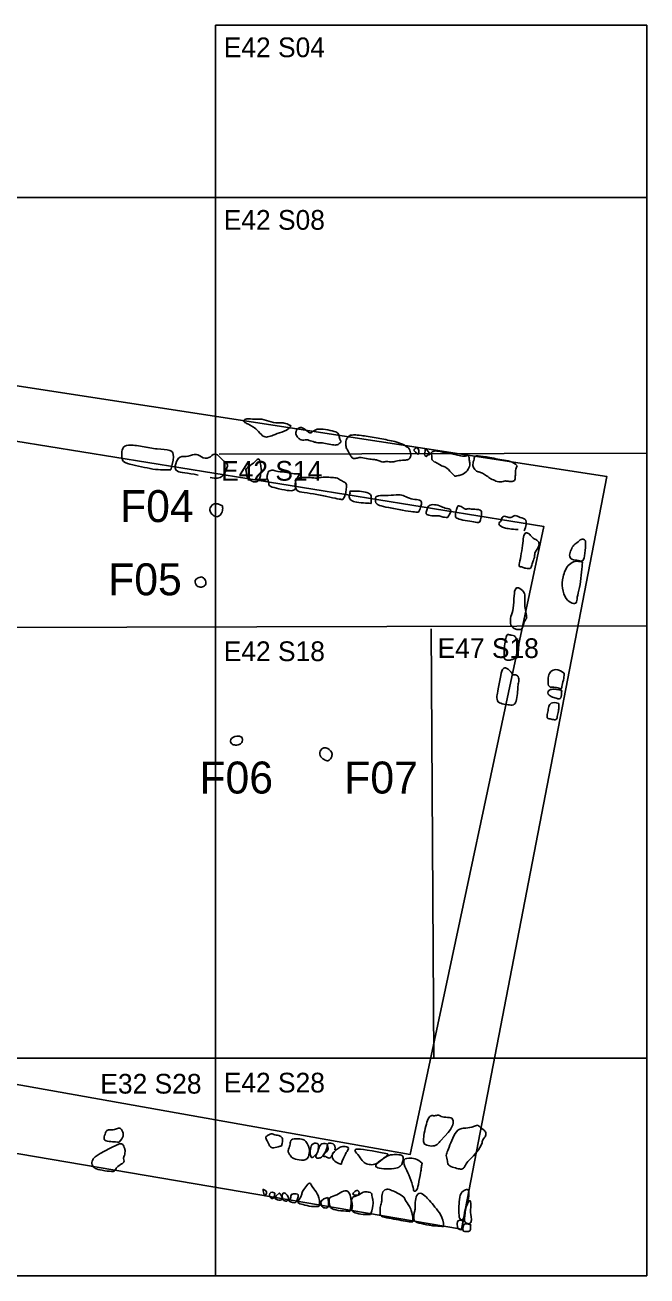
# Model space of a CAD drawing. Extents: x -4.5 to 52, y -33.2 to -4.
# Drawn here: x 37.54 to 51.95, y -33.02 to -4.02 of the extents above; entities that cross this region are included whole.
import ezdxf

# ---------------------------------------------------------------- set-up
doc = ezdxf.new("R2010")
doc.units = 0
for name, color, linetype in [('Building Outline', 7, 'Continuous'), ('Depression Features', 7, 'Continuous'), ('Feature Numbers', 7, 'Continuous'), ('Grid Coordinates', 7, 'Continuous'), ('Quadrat Outlines', 7, 'Continuous'), ('Stone Foundation', 7, 'Continuous')]:
    doc.layers.add(name, color=color, linetype=linetype)

msp = doc.modelspace()

# ---------------------------------------------------------------- linework, layer by layer
at = {"layer": 'Building Outline'}
for points in [[(24.528, -10.417), (51.019, -14.487), (47.649, -31.94), (21.682, -27.52)], [(25.839, -11.815), (49.559, -15.648), (46.463, -30.204), (23.467, -26.11)]]:
    msp.add_lwpolyline(points, close=True, dxfattribs=at)
at = {"layer": 'Depression Features'}
for points in [[(42.113, -15.17), (41.946, -15.083), (41.846, -15.166), (41.804, -15.27), (41.863, -15.362), (41.954, -15.441), (42.063, -15.395), (42.125, -15.279), (42.113, -15.17), (42.113, -15.17), (42.113, -15.17)], [(41.623, -16.815), (41.497, -16.833), (41.454, -16.953), (41.538, -17.057), (41.655, -17.057), (41.744, -16.996), (41.716, -16.861), (41.623, -16.815), (41.623, -16.815), (41.623, -16.815)], [(42.57, -20.538), (42.489, -20.479), (42.315, -20.538), (42.278, -20.641), (42.354, -20.719), (42.476, -20.719), (42.584, -20.667), (42.57, -20.538), (42.57, -20.538), (42.57, -20.538)], [(44.649, -20.886), (44.558, -20.766), (44.426, -20.766), (44.342, -20.888), (44.401, -21.025), (44.531, -21.082), (44.582, -21.082), (44.658, -20.984), (44.649, -20.886), (44.649, -20.886), (44.649, -20.886)]]:
    msp.add_open_spline(points, degree=3, dxfattribs=at)
at = {"layer": 'Quadrat Outlines'}
for p, q in [((41.951, -4.023), (51.951, -4.023)), ((51.951, -8.023), (51.951, -4.023)), ((21.951, -8.023), (51.951, -8.023)), ((41.951, -8.023), (41.951, -33.023)), ((51.951, -8.023), (51.951, -33.023)), ((42.037, -13.973), (51.951, -13.949)), ((21.951, -18.023), (51.951, -17.949)), ((46.951, -18.023), (47.014, -27.97)), ((16.951, -27.97), (51.951, -27.97))]:
    msp.add_line(p, q, dxfattribs=at)
for points in [[(41.951, -8.023), (41.951, -4.023), (41.951, -4.023), (41.951, -4.023)], [(51.951, -33.023), (51.951, -33.023), (16.951, -33.023), (16.951, -33.023), (16.951, -18.023), (16.951, -18.023), (21.951, -18.023), (21.951, -8.023), (21.951, -8.023)]]:
    msp.add_lwpolyline(points, dxfattribs=at)
at = {"layer": 'Stone Foundation'}
for points in [[(43.703, -13.313), (43.562, -13.236), (43.45, -13.257), (43.25, -13.236), (43.009, -13.143), (42.866, -13.174), (42.656, -13.132), (42.592, -13.199), (42.619, -13.238), (42.723, -13.278), (42.791, -13.325), (42.875, -13.367), (43.02, -13.529), (43.097, -13.585), (43.215, -13.562), (43.36, -13.498), (43.624, -13.421), (43.703, -13.313), (43.703, -13.313), (43.703, -13.313)], [(44.86, -13.689), (44.816, -13.587), (44.816, -13.489), (44.725, -13.444), (44.49, -13.398), (44.297, -13.377), (44.181, -13.467), (44.135, -13.491), (44.083, -13.44), (43.938, -13.329), (43.834, -13.384), (43.799, -13.504), (43.853, -13.583), (43.911, -13.633), (43.967, -13.656), (44.033, -13.635), (44.097, -13.635), (44.145, -13.67), (44.216, -13.67), (44.282, -13.709), (44.357, -13.709), (44.442, -13.709), (44.631, -13.747), (44.76, -13.77), (44.824, -13.722), (44.86, -13.689), (44.86, -13.689), (44.86, -13.689)], [(46.373, -13.793), (46.253, -13.712), (46.026, -13.658), (45.68, -13.595), (45.287, -13.527), (45.169, -13.527), (45.069, -13.527), (45.022, -13.574), (44.972, -13.649), (44.972, -13.712), (44.972, -13.822), (45.026, -13.896), (45.092, -14.025), (45.14, -14.089), (45.242, -14.06), (45.31, -14.04), (45.499, -14.091), (45.62, -14.091), (45.698, -14.11), (45.792, -14.141), (45.821, -14.164), (45.921, -14.131), (46.027, -14.162), (46.091, -14.141), (46.249, -14.11), (46.394, -14.11), (46.442, -14.085), (46.485, -14.009), (46.465, -13.938), (46.465, -13.876), (46.421, -13.824), (46.373, -13.793), (46.373, -13.793), (46.373, -13.793)], [(40.915, -14.334), (41.024, -13.96), (40.915, -13.862), (40.61, -13.862), (40.253, -13.793), (39.901, -13.735), (39.78, -13.833), (39.78, -13.989), (39.78, -14.156), (40.028, -14.219), (40.304, -14.277), (40.569, -14.334), (40.788, -14.334), (40.915, -14.334), (40.915, -14.334), (40.915, -14.334)], [(46.643, -13.982), (46.676, -13.932), (46.656, -13.846), (46.61, -13.807), (46.56, -13.863), (46.539, -13.884), (46.591, -13.923), (46.622, -13.963), (46.643, -13.982), (46.643, -13.982), (46.643, -13.982)], [(46.909, -13.984), (46.909, -13.93), (46.816, -13.819), (46.816, -13.871), (46.797, -13.934), (46.797, -14.004), (46.849, -14.044), (46.849, -13.994), (46.909, -13.984), (46.909, -13.984), (46.909, -13.984)], [(47.802, -13.99), (47.729, -14.046), (47.513, -13.977), (47.264, -13.934), (47.063, -13.886), (46.965, -13.911), (46.942, -13.95), (46.975, -14.015), (46.95, -14.065), (46.992, -14.139), (47.096, -14.179), (47.227, -14.266), (47.299, -14.266), (47.472, -14.465), (47.519, -14.488), (47.571, -14.461), (47.663, -14.461), (47.798, -14.361), (47.856, -14.22), (47.831, -14.123), (47.831, -14.042), (47.802, -13.99), (47.802, -13.99), (47.802, -13.99)], [(41.828, -14.51), (42.109, -14.579), (42.215, -14.281), (42.249, -14.197), (42.116, -14.128), (41.948, -13.911), (41.849, -14.044), (41.663, -14.09), (41.508, -13.932), (41.324, -14.042), (41.106, -14.003), (41.021, -14.186), (40.989, -14.406), (41.293, -14.403), (41.551, -14.455)], [(43.013, -14.328), (42.977, -14.053), (42.923, -14.085), (42.804, -14.208), (42.632, -14.315), (42.669, -14.363), (42.669, -14.52), (42.802, -14.617), (42.929, -14.617), (42.992, -14.524), (42.992, -14.417), (43.02, -14.341), (43.013, -14.328), (43.013, -14.328), (43.013, -14.328)], [(48.94, -14.239), (48.855, -14.137), (48.578, -14.106), (48.213, -14.029), (47.957, -14), (47.957, -14.044), (47.912, -14.195), (47.912, -14.28), (48.009, -14.382), (48.065, -14.382), (48.175, -14.424), (48.198, -14.465), (48.269, -14.484), (48.302, -14.534), (48.362, -14.559), (48.427, -14.579), (48.472, -14.611), (48.566, -14.611), (48.616, -14.611), (48.666, -14.584), (48.755, -14.609), (48.859, -14.609), (48.9, -14.552), (48.9, -14.465), (48.9, -14.347), (48.94, -14.239), (48.94, -14.239), (48.94, -14.239)], [(43.898, -14.429), (43.7, -14.429), (43.622, -14.382), (43.375, -14.382), (43.291, -14.333), (43.17, -14.361), (43.17, -14.408), (43.127, -14.522), (43.183, -14.587), (43.183, -14.643), (43.183, -14.714), (43.338, -14.757), (43.637, -14.821), (43.777, -14.821), (43.814, -14.748), (43.814, -14.645), (43.786, -14.576), (43.855, -14.516), (43.898, -14.429), (43.898, -14.429), (43.898, -14.429)], [(44.899, -15.024), (44.967, -14.925), (44.967, -14.832), (45, -14.716), (44.974, -14.63), (44.868, -14.591), (44.782, -14.518), (44.658, -14.518), (44.492, -14.488), (44.307, -14.539), (44.143, -14.511), (44.012, -14.511), (43.848, -14.511), (43.797, -14.602), (43.797, -14.806), (43.921, -14.856), (44.214, -14.884), (44.541, -14.952), (44.8, -15.013), (44.899, -15.024), (44.899, -15.024), (44.899, -15.024)], [(45.555, -15.112), (45.555, -14.987), (45.577, -14.914), (45.475, -14.858), (45.282, -14.826), (45.137, -14.826), (45.054, -14.826), (45.077, -14.866), (45.049, -14.914), (45.049, -15.013), (45.129, -15.071), (45.314, -15.101), (45.555, -15.112), (45.555, -15.112), (45.555, -15.112)], [(46.657, -15.316), (46.765, -15.079), (46.685, -15.026), (46.532, -15.026), (46.356, -14.959), (46.244, -14.897), (46.033, -14.929), (45.736, -14.929), (45.656, -14.952), (45.656, -15.036), (45.656, -15.095), (45.725, -15.163), (45.945, -15.206), (46.3, -15.277), (46.547, -15.312), (46.657, -15.316), (46.657, -15.316), (46.657, -15.316)], [(47.339, -15.435), (47.428, -15.282), (47.387, -15.234), (47.275, -15.234), (47.154, -15.163), (46.973, -15.129), (46.879, -15.166), (46.846, -15.269), (46.814, -15.366), (46.92, -15.4), (47.081, -15.4), (47.15, -15.4), (47.26, -15.445), (47.339, -15.435), (47.339, -15.435), (47.339, -15.435)], [(48.116, -15.295), (48.082, -15.25), (47.938, -15.25), (47.869, -15.25), (47.826, -15.222), (47.746, -15.265), (47.677, -15.196), (47.555, -15.153), (47.555, -15.217), (47.507, -15.359), (47.507, -15.443), (47.613, -15.491), (47.852, -15.525), (48.03, -15.559), (48.078, -15.559), (48.114, -15.428), (48.116, -15.295), (48.116, -15.295), (48.116, -15.295)], [(49.103, -15.749), (49.153, -15.643), (49.181, -15.462), (49, -15.449), (48.894, -15.363), (48.793, -15.467), (48.704, -15.414), (48.587, -15.401), (48.587, -15.516), (48.477, -15.582), (48.632, -15.696), (48.802, -15.706), (48.964, -15.721)], [(49.354, -16.257), (49.47, -16.093), (49.442, -15.977), (49.352, -15.945), (49.279, -15.895), (49.229, -15.813), (49.139, -15.781), (49.098, -15.835), (49.072, -16.024), (49.04, -16.27), (48.994, -16.524), (48.971, -16.582), (49.068, -16.582), (49.141, -16.625), (49.216, -16.625), (49.263, -16.625), (49.289, -16.515), (49.319, -16.414), (49.343, -16.384), (49.354, -16.257), (49.354, -16.257), (49.354, -16.257)], [(50.53, -15.982), (50.447, -15.899), (50.345, -16.027), (50.25, -16.065), (50.19, -16.186), (50.141, -16.315), (50.186, -16.428), (50.379, -16.428), (50.473, -16.477), (50.519, -16.288), (50.53, -15.982), (50.53, -15.982), (50.53, -15.982)], [(50.454, -16.477), (50.333, -16.432), (50.125, -16.481), (49.982, -16.829), (49.982, -17.079), (50.065, -17.343), (50.228, -17.438), (50.326, -17.438), (50.326, -17.306), (50.39, -17.067), (50.432, -16.78), (50.454, -16.477), (50.454, -16.477), (50.454, -16.477)], [(49.119, -17.498), (49.119, -17.288), (49.142, -17.198), (48.992, -17.062), (48.897, -17.062), (48.867, -17.228), (48.867, -17.571), (48.785, -17.735), (48.785, -17.916), (48.824, -17.983), (48.916, -18.04), (48.995, -18.04), (49.064, -18.04), (49.104, -17.84), (49.166, -17.776), (49.166, -17.75), (49.119, -17.498), (49.119, -17.498), (49.119, -17.498)], [(48.966, -18.603), (48.985, -18.384), (48.985, -18.304), (48.917, -18.244), (48.883, -18.175), (48.817, -18.175), (48.736, -18.152), (48.7, -18.152), (48.672, -18.266), (48.641, -18.465), (48.641, -18.666), (48.641, -18.73), (48.738, -18.753), (48.817, -18.736), (48.881, -18.708), (48.974, -18.687), (48.966, -18.603), (48.966, -18.603), (48.966, -18.603)], [(48.853, -19.085), (48.718, -18.913), (48.598, -18.913), (48.566, -19.068), (48.5, -19.451), (48.467, -19.578), (48.481, -19.734), (48.636, -19.767), (48.771, -19.79), (48.889, -19.79), (48.929, -19.674), (48.958, -19.46), (48.958, -19.323), (48.993, -19.216), (48.961, -19.089), (48.853, -19.085), (48.853, -19.085), (48.853, -19.085)], [(50.028, -19.047), (49.896, -18.959), (49.796, -18.959), (49.696, -19.022), (49.655, -19.144), (49.655, -19.376), (49.758, -19.376), (49.89, -19.376), (49.978, -19.432), (49.978, -19.345), (50.031, -19.154), (50.028, -19.047), (50.028, -19.047), (50.028, -19.047)], [(49.975, -19.448), (49.79, -19.404), (49.633, -19.435), (49.665, -19.573), (49.796, -19.614), (49.896, -19.648), (49.937, -19.648), (49.968, -19.589), (49.968, -19.517), (49.975, -19.448), (49.975, -19.448), (49.975, -19.448)], [(49.908, -19.751), (49.822, -19.716), (49.712, -19.739), (49.679, -19.812), (49.649, -19.95), (49.629, -20.069), (49.646, -20.1), (49.761, -20.12), (49.853, -20.138), (49.87, -20.07), (49.901, -19.913), (49.913, -19.829), (49.908, -19.751), (49.908, -19.751), (49.908, -19.751)], [(47.168, -29.888), (47.47, -29.586), (47.47, -29.379), (47.392, -29.343), (47.183, -29.343), (47.129, -29.281), (47.022, -29.319), (46.947, -29.29), (46.872, -29.367), (46.827, -29.538), (46.773, -29.789), (46.773, -29.882), (46.773, -29.972), (46.92, -30.013), (47.063, -30.013), (47.168, -29.888), (47.168, -29.888), (47.168, -29.888)], [(48.021, -29.523), (47.829, -29.61), (47.635, -29.568), (47.497, -29.705), (47.401, -29.945), (47.33, -30.127), (47.285, -30.22), (47.333, -30.369), (47.333, -30.462), (47.479, -30.51), (47.608, -30.549), (47.707, -30.549), (47.751, -30.417), (47.838, -30.325), (48.015, -30.151), (48.146, -29.939), (48.116, -29.897), (48.209, -29.798), (48.23, -29.696), (48.167, -29.634), (48.021, -29.523), (48.021, -29.523), (48.021, -29.523)], [(39.716, -29.924), (39.823, -29.807), (39.823, -29.676), (39.724, -29.564), (39.64, -29.635), (39.519, -29.635), (39.425, -29.635), (39.397, -29.724), (39.342, -29.876), (39.476, -29.911), (39.655, -29.911), (39.716, -29.924), (39.716, -29.924), (39.716, -29.924)], [(43.484, -30.007), (43.532, -29.844), (43.458, -29.759), (43.314, -29.759), (43.258, -29.711), (43.113, -29.785), (43.113, -29.826), (43.18, -29.956), (43.228, -30.07), (43.377, -30.033), (43.484, -30.007), (43.484, -30.007), (43.484, -30.007)], [(44.129, -30.093), (44.073, -29.844), (43.84, -29.844), (43.688, -29.844), (43.688, -29.97), (43.64, -30.082), (43.629, -30.152), (43.666, -30.196), (43.718, -30.293), (43.881, -30.341), (44.114, -30.341), (44.129, -30.093), (44.129, -30.093), (44.129, -30.093)], [(39.686, -29.977), (39.167, -30.228), (39.083, -30.336), (39.083, -30.448), (39.149, -30.536), (39.306, -30.574), (39.582, -30.61), (39.623, -30.58), (39.676, -30.476), (39.81, -30.407), (39.843, -30.369), (39.802, -30.293), (39.84, -30.245), (39.868, -30.096), (39.825, -30.043), (39.825, -29.985), (39.752, -29.947), (39.686, -29.977), (39.686, -29.977), (39.686, -29.977)], [(44.325, -30.145), (44.325, -30.056), (44.373, -29.937), (44.188, -29.937), (44.144, -30.078), (44.144, -30.237), (44.188, -30.304), (44.27, -30.215), (44.325, -30.145), (44.325, -30.145), (44.325, -30.145)], [(44.551, -29.967), (44.385, -29.919), (44.348, -30.089), (44.251, -30.289), (44.325, -30.289), (44.407, -30.289), (44.477, -30.185), (44.522, -30.1), (44.551, -29.967), (44.551, -29.967), (44.551, -29.967)], [(44.719, -30.1), (44.754, -29.951), (44.485, -29.908), (44.585, -30.078), (44.534, -30.125), (44.405, -30.269), (44.52, -30.238), (44.566, -30.319), (44.658, -30.255), (44.674, -30.157)], [(44.861, -30.435), (44.937, -30.215), (45.066, -30.061), (44.995, -30.02), (44.853, -30.02), (44.775, -30.076), (44.683, -30.157), (44.64, -30.245), (44.699, -30.377), (44.861, -30.435), (44.861, -30.435), (44.861, -30.435)], [(45.934, -30.19), (45.357, -30.078), (45.175, -30.078), (45.175, -30.129), (45.321, -30.288), (45.382, -30.402), (45.509, -30.445), (45.645, -30.445), (45.742, -30.369), (45.904, -30.255), (45.954, -30.202), (45.934, -30.19), (45.934, -30.19), (45.934, -30.19)], [(46.268, -30.438), (46.334, -30.271), (46.258, -30.21), (46.137, -30.21), (45.964, -30.21), (45.81, -30.321), (45.658, -30.443), (45.658, -30.509), (45.83, -30.542), (46.116, -30.542), (46.22, -30.493), (46.268, -30.438), (46.268, -30.438), (46.268, -30.438)], [(46.739, -30.41), (46.64, -30.304), (46.382, -30.276), (46.294, -30.336), (46.352, -30.536), (46.458, -30.719), (46.544, -31.015), (46.544, -31.063), (46.61, -31.063), (46.648, -30.936), (46.716, -30.592), (46.716, -30.531), (46.739, -30.41), (46.739, -30.41), (46.739, -30.41)], [(43.091, -31.171), (43.171, -31.07), (43.084, -31.034), (43.034, -30.987), (43.091, -31.171), (43.091, -31.171), (43.091, -31.171)], [(44.351, -31.405), (44.391, -31.207), (44.189, -30.966), (44.139, -30.829), (44.045, -30.955), (43.952, -31.077), (43.952, -31.142), (43.901, -31.236), (43.858, -31.297), (43.858, -31.336), (44.013, -31.38), (44.239, -31.426), (44.351, -31.405), (44.351, -31.405), (44.351, -31.405)], [(46.528, -31.768), (46.528, -31.585), (46.442, -31.38), (46.341, -31.268), (46.341, -31.203), (46.168, -31.092), (46.021, -31.038), (45.938, -30.995), (45.809, -31.056), (45.809, -31.214), (45.809, -31.3), (45.765, -31.39), (45.765, -31.563), (45.765, -31.639), (45.967, -31.686), (46.201, -31.721), (46.42, -31.772), (46.528, -31.768), (46.528, -31.768), (46.528, -31.768)], [(47.721, -31.548), (47.766, -31.345), (47.829, -31.228), (47.829, -31.013), (47.751, -31.013), (47.626, -31.09), (47.593, -31.3), (47.593, -31.515), (47.593, -31.727), (47.707, -31.727), (47.721, -31.548), (47.721, -31.548), (47.721, -31.548)], [(43.325, -31.102), (43.239, -31.049), (43.174, -31.156), (43.239, -31.232), (43.311, -31.232), (43.325, -31.102), (43.325, -31.102), (43.325, -31.102)], [(43.43, -31.102), (43.3, -31.21), (43.343, -31.25), (43.498, -31.286), (43.498, -31.171), (43.43, -31.102), (43.43, -31.102), (43.43, -31.102)], [(43.66, -31.232), (43.588, -31.092), (43.498, -31.092), (43.498, -31.153), (43.498, -31.268), (43.624, -31.304), (43.624, -31.243), (43.66, -31.232), (43.66, -31.232), (43.66, -31.232)], [(43.833, -31.279), (43.908, -31.12), (43.815, -31.12), (43.7, -31.12), (43.7, -31.171), (43.7, -31.239), (43.631, -31.286), (43.746, -31.326), (43.811, -31.326), (43.833, -31.279), (43.833, -31.279), (43.833, -31.279)], [(44.556, -31.2), (44.387, -31.246), (44.387, -31.376), (44.448, -31.452), (44.571, -31.452), (44.571, -31.326), (44.556, -31.2), (44.556, -31.2), (44.556, -31.2)], [(45.064, -31.527), (45.114, -31.344), (45.071, -31.038), (44.916, -31.038), (44.765, -31.156), (44.585, -31.192), (44.585, -31.264), (44.585, -31.459), (44.783, -31.506), (45.064, -31.527), (45.064, -31.527), (45.064, -31.527)], [(45.546, -31.599), (45.629, -31.347), (45.575, -31.218), (45.575, -31.088), (45.524, -31.088), (45.395, -31.052), (45.305, -31.138), (45.128, -31.189), (45.092, -31.257), (45.139, -31.408), (45.089, -31.491), (45.168, -31.56), (45.377, -31.603), (45.546, -31.599), (45.546, -31.599), (45.546, -31.599)], [(45.265, -31.146), (45.301, -31.063), (45.222, -31.013), (45.132, -31.106), (45.132, -31.153), (45.265, -31.146), (45.265, -31.146), (45.265, -31.146)], [(47.237, -31.874), (47.237, -31.668), (47.022, -31.404), (46.791, -31.135), (46.654, -31.072), (46.579, -31.225), (46.579, -31.416), (46.579, -31.497), (46.546, -31.575), (46.546, -31.653), (46.546, -31.757), (46.695, -31.808), (46.983, -31.865), (47.237, -31.874), (47.237, -31.874), (47.237, -31.874)], [(47.886, -31.712), (47.847, -31.542), (47.886, -31.36), (47.841, -31.234), (47.793, -31.345), (47.733, -31.497), (47.733, -31.659), (47.704, -31.754), (47.775, -31.814), (47.865, -31.814), (47.886, -31.712), (47.886, -31.712), (47.886, -31.712)], [(47.692, -31.745), (47.554, -31.704), (47.554, -31.808), (47.554, -31.934), (47.671, -31.967), (47.671, -31.874), (47.692, -31.745), (47.692, -31.745), (47.692, -31.745)], [(47.865, -31.841), (47.712, -31.778), (47.683, -31.913), (47.683, -31.994), (47.769, -31.994), (47.859, -31.994), (47.859, -31.895), (47.865, -31.841), (47.865, -31.841), (47.865, -31.841)]]:
    msp.add_open_spline(points, degree=3, dxfattribs=at)

# ---------------------------------------------------------------- texts
at = {"layer": 'Feature Numbers'}
for s, p in [('F04', (39.738, -15.546)), ('F05', (39.462, -17.243)), ('F06', (41.577, -21.839)), ('F07', (44.934, -21.839))]:
    msp.add_text(s, height=0.741, dxfattribs=at).set_placement(p)
at = {"layer": 'Grid Coordinates'}
for s, p in [('E42 S04', (42.141, -4.769)), ('E42 S08', (42.141, -8.769)), ('E42 S14', (42.08, -14.587)), ('E47 S18', (47.099, -18.697)), ('E42 S18', (42.141, -18.769)), ('E32 S28', (39.281, -28.795)), ('E42 S28', (42.141, -28.769))]:
    msp.add_text(s, height=0.4572, dxfattribs=at).set_placement(p)

doc.saveas('drawing.dxf')
